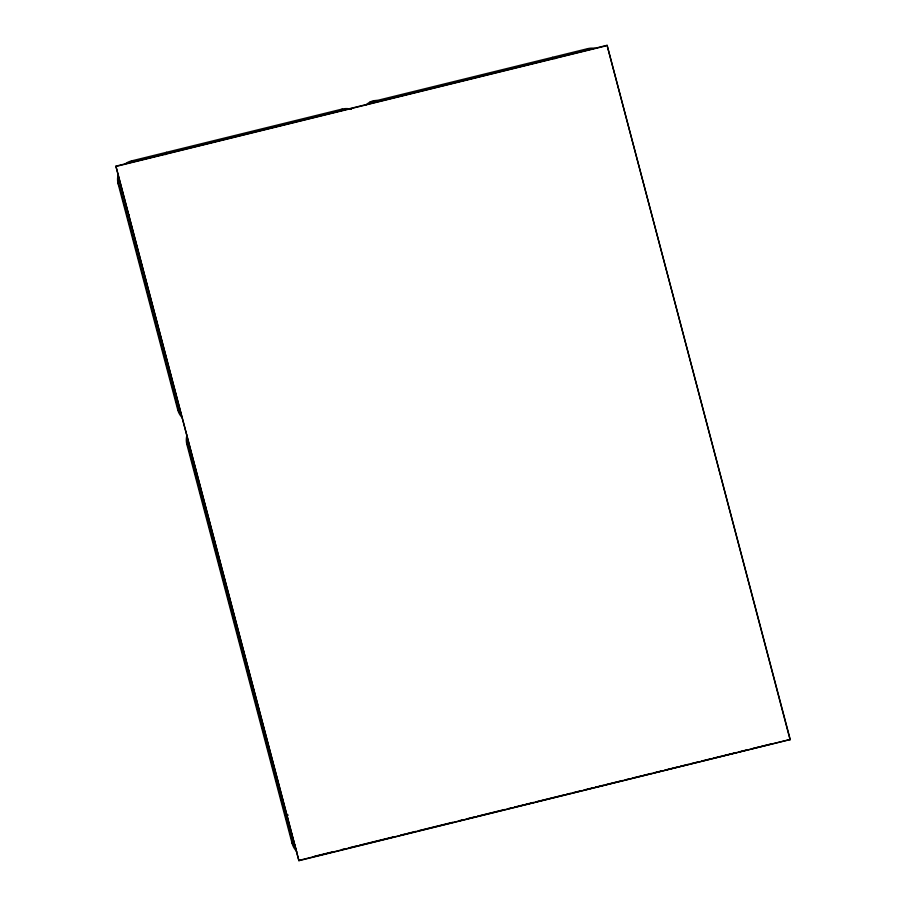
<?xml version="1.0" encoding="UTF-8"?>
<svg xmlns="http://www.w3.org/2000/svg" width="906" height="906" viewBox="0 0 906 906"><rect width="100%" height="100%" fill="white"/><g stroke="black" fill="none" stroke-linecap="round" stroke-linejoin="round"><path stroke-width="1.36" d="M115.889 166.172L298.912 860.7L790.225 739.5L607.088 45.3L115.889 166.172L298.912 860.7M182.366 417.87A18.165 17.848 20 0 1 177.723 409.772L118.131 183.85L118.595 182.57A18.165 17.848 20 0 1 118.176 175.605M131.087 162.185L131.551 160.906L342.072 109.094A18.165 17.848 20 0 1 351.46 109.264M177.723 409.772L178.188 408.493L118.595 182.57M296.738 851.447A18.165 17.848 20 0 1 292.106 843.35L186.885 444.484L187.349 443.204A18.165 17.848 20 0 1 186.93 436.239M341.607 110.373L342.072 109.094M292.106 843.35L292.57 842.07L187.349 443.204M587.201 49.943L587.666 48.664A18.165 17.848 20 0 1 594.732 48.324M607.088 45.3L790.111 739.828M127.746 217.281L129.184 214.881M165.198 154.677L166.647 152.265M369.625 102.321L587.666 48.664M117.146 166.16L605.604 45.957M314.223 856.385L332.117 851.98M341.709 849.624L345.82 848.605M348.561 847.937L356.783 845.91M359.523 845.241L393.782 836.804M400.633 835.117L404.744 834.109M407.485 833.429L415.707 831.414M418.447 830.734L452.706 822.308M459.557 820.621L463.668 819.613M466.409 818.933L474.631 816.906M477.371 816.238L504.778 809.488M507.519 808.82L511.63 807.801M514.37 807.133L522.592 805.106M525.333 804.437L533.555 802.41M536.295 801.742L563.702 794.992M566.443 794.313L570.554 793.305M573.294 792.637L581.516 790.61M584.257 789.93L592.479 787.914M595.219 787.235L603.43 785.219M606.171 784.539L622.615 780.496M625.355 779.817L629.466 778.809M632.207 778.129L640.429 776.114M643.169 775.434L651.391 773.407M654.132 772.739L662.354 770.712M665.095 770.043L677.428 767.008M680.168 766.329L688.39 764.302M691.131 763.633L699.353 761.606M702.093 760.938L710.315 758.911M713.056 758.243L721.278 756.216M724.019 755.536L736.352 752.501M739.092 751.833L747.314 749.806M752.795 748.458L758.197 747.133M760.893 746.465L770.338 744.143M299.025 860.383L790.225 739.5M288.21 815.151L285.696 813.871L295.662 848.378A18.165 17.848 20 0 1 292.57 842.07M552.581 57.293L555.004 58.72M125.187 163.873A18.165 17.848 20 0 1 131.551 160.906M118.131 183.85A18.165 17.848 20 0 1 118.188 174.598M366.443 104.677A14.462 14.213 20 0 1 368.232 103.148L370.26 101.936A14.462 14.213 20 0 1 377.156 100.464M181.279 414.812A18.165 17.848 20 0 1 178.188 408.493M186.885 444.484A18.165 17.848 20 0 1 186.942 435.231"/></g></svg>
